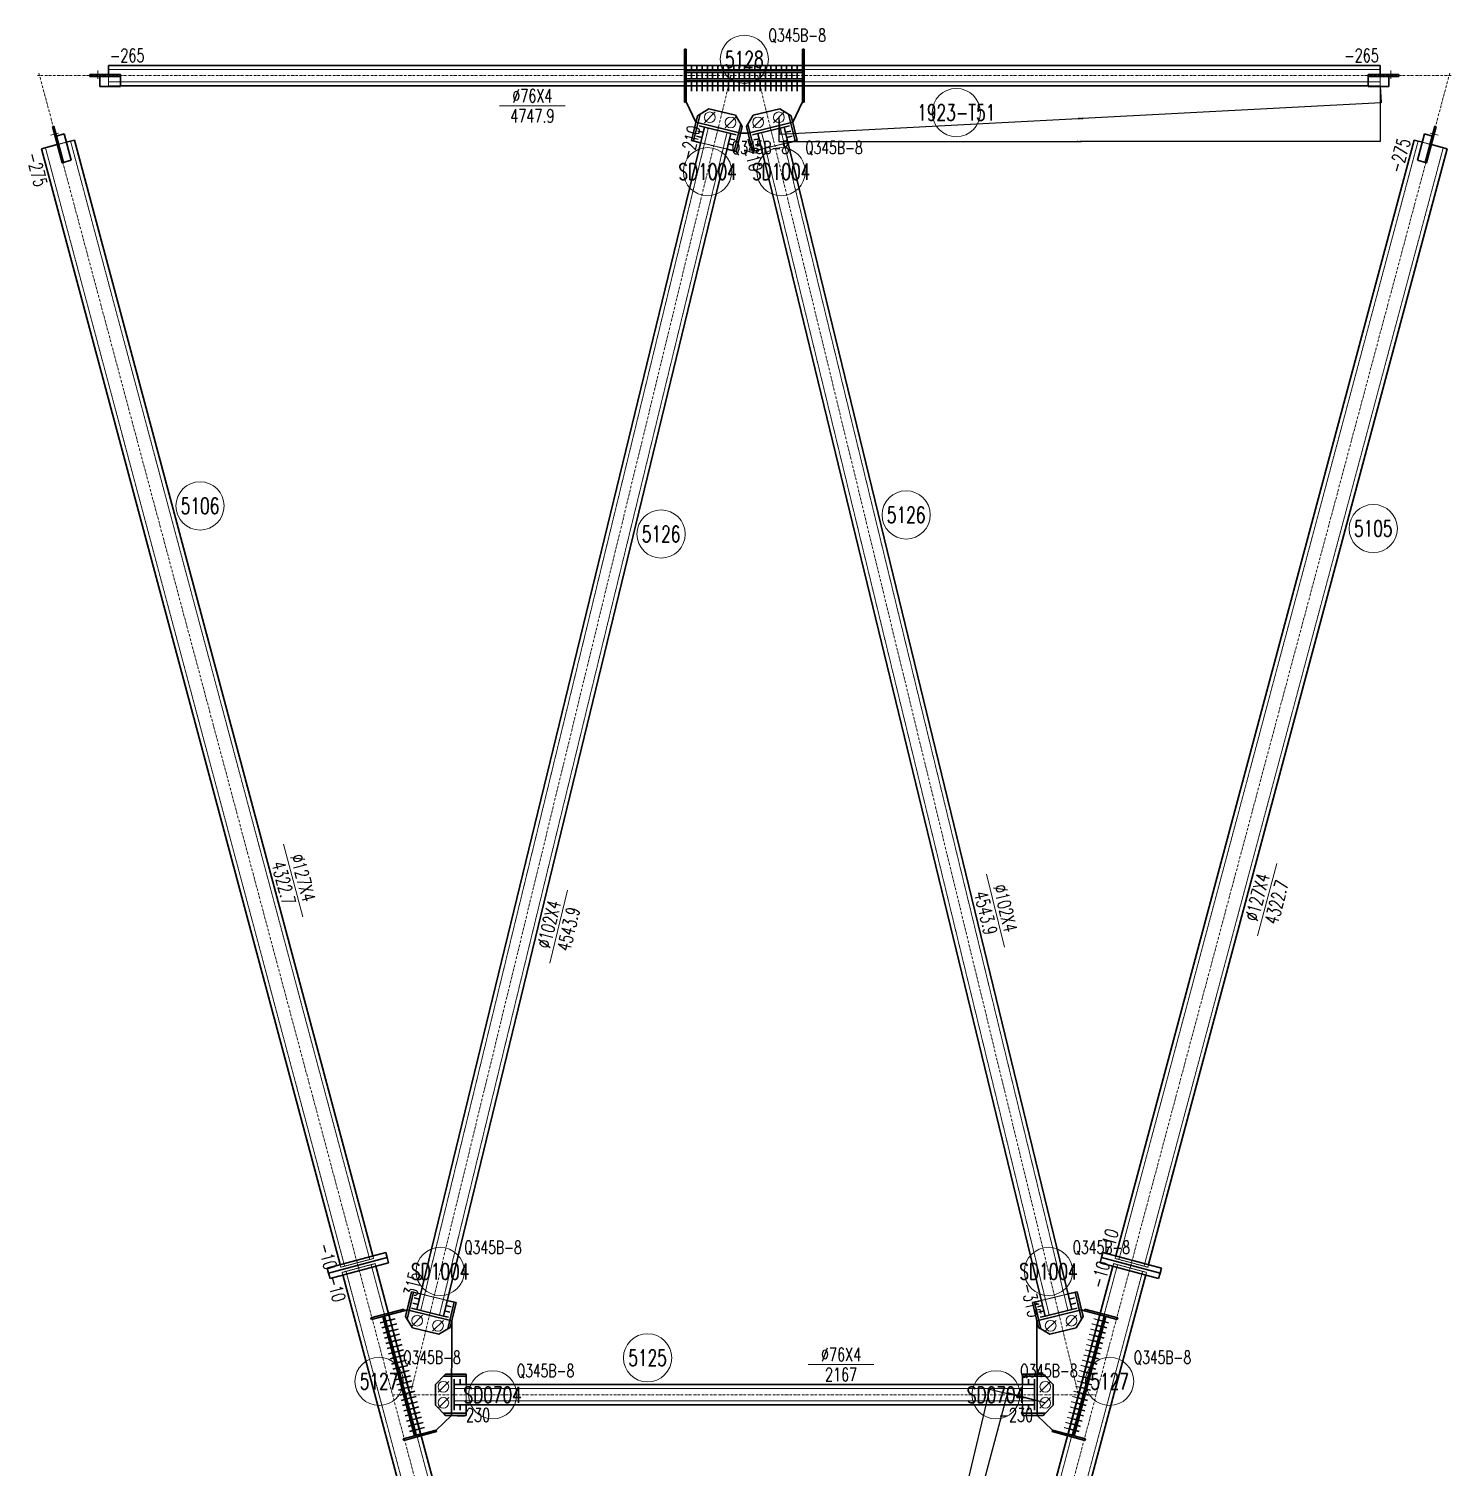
# Model space of a CAD drawing. Extents: x 200306 to 244369, y -126880 to -87343.
# Drawn here: x 237100 to 242410, y -122216 to -116846 of the extents above; entities that cross this region are included whole.
import ezdxf
from ezdxf.enums import TextEntityAlignment as Align

# ---------------------------------------------------------------- set-up
doc = ezdxf.new("R2010")
doc.units = 0
doc.header["$MEASUREMENT"] = 0
doc.linetypes.add('Dash', pattern=[2.75, 2, -0.75])
doc.linetypes.add('DashDot', pattern=[15.6, 9, -3, 0.6, -3])
doc.layers.get('0').update_dxf_attribs({"linetype": 'CONTINUOUS', "lineweight": 25})
doc.layers.get('Defpoints').update_dxf_attribs({"linetype": 'CONTINUOUS'})
doc.styles.get("Standard").update_dxf_attribs({"font": 'simplex.shx', "width": 0.7, "height": 3, "bigfont": 'gbhzfs.shx'})
doc.dimstyles.new('ISO-25$0', dxfattribs={"dimtxt": 2, "dimasz": 1.5, "dimexe": 1.25, "dimexo": 0.625, "dimtad": 1, "dimdsep": 46, "dimtxsty": 'Standard', "dimcen": 2.5, "dimclrd": 150, "dimclre": 2, "dimclrt": 6, "dimadec": 0, "dimazin": 0, "dimtfac": 1, "dimtmove": 0, "dimatfit": 0, "dimfxl": 0, "dimarcsym": 0})

# ---------------------------------------------------------------- blocks, each defined once
blk = doc.blocks.new('M20X55S')
at = {"color": 3, "linetype": 'Continuous', "lineweight": 13}
blk.add_line((-1, -1), (1, 1), dxfattribs=at)
blk.add_circle((0, 0), 1, dxfattribs=at)
blk = doc.blocks.new('*D250')
at = {"color": 2, "linetype": 'Continuous', "lineweight": -2}
for p, q in [((242145.4, -117058.6), (242148.8, -117122)), ((239900.5, -117176.3), (239903.8, -117239.7))]:
    blk.add_line(p, q, dxfattribs=at)
at = {"color": 150, "linetype": 'Continuous', "lineweight": -2}
for p, q in [((242148.6, -117121.8), (241034.4, -117180.3)), ((239904, -117239.5), (241018.1, -117181.1))]:
    blk.add_line(p, q, dxfattribs=at)
at = {"color": 150, "linetype": 'Continuous'}
for points in [[(242148.6, -117121.8), (242148.6, -117121.8), (242148.7, -117121.8)], [(239904, -117239.5), (239904, -117239.6), (239903.8, -117239.5)]]:
    blk.add_solid(points, dxfattribs=at)
at = {"layer": 'Defpoints', "color": 0, "linetype": 'Continuous'}
for p in [(242145.4, -117058.5), (242148.7, -117121.8), (239900.5, -117176.2)]:
    blk.add_point(p, dxfattribs=at)
at = {"color": 6, "linetype": 'Continuous', "insert": (241026.3, -117180.7), "char_height": 3, "attachment_point": 5}
blk.add_mtext('\\A1;2248.0124', dxfattribs=at)
blk = doc.blocks.new('*D251')
at = {"color": 2, "linetype": 'Continuous', "lineweight": -2}
for p, q in [((242145.4, -117058.6), (242145.4, -117266.8)), ((239900.5, -117176.3), (239900.5, -117266.8))]:
    blk.add_line(p, q, dxfattribs=at)
at = {"color": 150, "linetype": 'Continuous', "lineweight": -2}
for p, q in [((239900.7, -117266.6), (241014.7, -117266.6)), ((242145.2, -117266.6), (241031.3, -117266.6))]:
    blk.add_line(p, q, dxfattribs=at)
at = {"color": 150, "linetype": 'Continuous'}
for points in [[(239900.7, -117266.6), (239900.7, -117266.7), (239900.5, -117266.6)], [(242145.2, -117266.6), (242145.2, -117266.7), (242145.4, -117266.6)]]:
    blk.add_solid(points, dxfattribs=at)
at = {"layer": 'Defpoints', "color": 0, "linetype": 'Continuous'}
for p in [(242145.4, -117058.5), (239900.5, -117176.2), (239900.5, -117266.6)]:
    blk.add_point(p, dxfattribs=at)
at = {"color": 6, "linetype": 'Continuous', "insert": (241023, -117266.6), "char_height": 3, "attachment_point": 5}
blk.add_mtext('\\A1;2244.9270', dxfattribs=at)
blk = doc.blocks.new('*D255')
at = {"color": 150, "linetype": 'Continuous', "lineweight": -2}
for p, q in [((240753.7, -121938.3), (240217, -123944.5)), ((239676.3, -125965.9), (240213, -123959.7))]:
    blk.add_line(p, q, dxfattribs=at)
at = {"color": 2, "linetype": 'Continuous', "lineweight": -2}
for p, q in [((240894.9, -121975.9), (240753.5, -121938.1)), ((239926, -126032.9), (239676.1, -125966.1))]:
    blk.add_line(p, q, dxfattribs=at)
at = {"color": 150, "linetype": 'Continuous'}
for points in [[(240753.6, -121938.3), (240753.7, -121938.3), (240753.7, -121938.1)], [(239676.3, -125965.9), (239676.4, -125965.9), (239676.3, -125966.1)]]:
    blk.add_solid(points, dxfattribs=at)
at = {"layer": 'Defpoints', "color": 0, "linetype": 'Continuous'}
for p in [(240753.7, -121938.1), (240895, -121975.9), (239926, -126032.9)]:
    blk.add_point(p, dxfattribs=at)
at = {"color": 6, "linetype": 'Continuous', "insert": (240215, -123952.1), "char_height": 3, "attachment_point": 5, "rotation": 75.0247}
blk.add_mtext('\\A1;4169.5916', dxfattribs=at)
blk = doc.blocks.new('*D256')
at = {"color": 150, "linetype": 'Continuous', "lineweight": -2}
for p, q in [((240686.9, -121926.4), (240204.2, -123947.2)), ((239718, -125983), (240200.6, -123962.2))]:
    blk.add_line(p, q, dxfattribs=at)
at = {"color": 2, "linetype": 'Continuous', "lineweight": -2}
for p, q in [((240894.9, -121975.9), (240686.7, -121926.2)), ((239926, -126032.9), (239717.8, -125983.2))]:
    blk.add_line(p, q, dxfattribs=at)
at = {"color": 150, "linetype": 'Continuous'}
for points in [[(240686.8, -121926.4), (240686.9, -121926.4), (240686.9, -121926.2)], [(239718, -125983), (239718, -125983), (239718, -125983.2)]]:
    blk.add_solid(points, dxfattribs=at)
at = {"layer": 'Defpoints', "color": 0, "linetype": 'Continuous'}
for p in [(240895, -121975.9), (239718, -125983.2), (239926, -126032.9)]:
    blk.add_point(p, dxfattribs=at)
at = {"color": 6, "linetype": 'Continuous', "insert": (240202.4, -123954.7), "char_height": 3, "attachment_point": 5, "rotation": 75.0247}
blk.add_mtext('\\A1;4171.1035', dxfattribs=at)

msp = doc.modelspace()

# ---------------------------------------------------------------- linework, layer by layer
at = {"color": 2, "linetype": 'DashDot', "lineweight": 15}
for p, q in [((242410.42456, -117020.50292), (237132.51171, -117020.50292)), ((237138.1341, -117011.70442), (238328.76938, -121462.88252)), ((239721.46813, -117020.50642), (238523.96403, -121945.92785)), ((239821.46813, -117020.50642), (241018.97224, -121945.92785)), ((242404.80217, -117011.70442), (241214.16689, -121462.88252)), ((238328.76938, -121462.88252), (239777.8077, -126880.09782)), ((241214.16689, -121462.88252), (239765.12857, -126880.09782)), ((238457.9709, -121945.90112), (241084.96537, -121945.90112))]:
    msp.add_line(p, q, dxfattribs=at)
at = {"color": 1, "linetype": 'Dash', "lineweight": 20}
for p, q in [((242145.42456, -116997.50292), (237397.51171, -116997.50292)), ((237397.51171, -117058.50292), (237397.51171, -117016.85523)), ((242145.42456, -117016.85523), (242145.42456, -117058.50292)), ((242145.42456, -117043.50292), (237397.51171, -117043.50292)), ((237442.51171, -117058.50292), (237397.51171, -117058.50292)), ((239554.46813, -117118.50117), (239554.46813, -117058.50117)), ((239988.46813, -117058.50117), (239988.46813, -117118.50117)), ((242145.42456, -117058.50292), (242100.42456, -117058.50292)), ((239636.87569, -117216.0572), (238563.40028, -121631.33961)), ((239706.83762, -117233.06686), (238633.36221, -121648.34926)), ((239836.09865, -117233.06686), (240909.57406, -121648.34926)), ((239906.06058, -117216.0572), (240979.53599, -121631.33961)), ((237162.34213, -117289.8972), (238279.33254, -121465.7547)), ((237206.38276, -117278.11687), (237240.12889, -117269.0902)), ((237256.04774, -117264.8321), (238373.03815, -121440.6896)), ((239707.23872, -117294.91049), (239608.12598, -117270.81348)), ((239934.81029, -117270.81348), (239835.69755, -117294.91049)), ((242286.88853, -117264.8321), (241169.89812, -121440.6896)), ((242380.59414, -117289.8972), (241263.60372, -121465.7547)), ((242302.80738, -117269.0902), (242336.55351, -117278.11687)), ((238384.94468, -121427.15319), (238387.52871, -121436.81356)), ((241155.40756, -121436.81356), (241157.99159, -121427.15319)), ((238264.84198, -121469.63074), (238262.25795, -121459.97037)), ((238387.52871, -121436.81356), (238264.84198, -121469.63074)), ((238270.01005, -121488.95149), (238392.69677, -121456.1343)), ((238272.59408, -121498.61186), (238270.01005, -121488.95149)), ((238284.5006, -121485.07544), (239508.72828, -126061.83838)), ((238378.20621, -121460.01035), (239602.43389, -126036.77328)), ((238392.69677, -121456.1343), (238395.2808, -121465.79467)), ((241164.73005, -121460.01035), (239940.50238, -126036.77328)), ((241258.43566, -121485.07544), (240034.20799, -126061.83838)), ((241147.65547, -121465.79467), (241150.2395, -121456.1343)), ((241150.2395, -121456.1343), (241272.92622, -121488.95149)), ((241278.09428, -121469.63074), (241155.40756, -121436.81356)), ((241272.92622, -121488.95149), (241270.34219, -121498.61186)), ((241280.67831, -121459.97037), (241278.09428, -121469.63074)), ((238562.99999, -121569.49268), (238662.11272, -121593.58968)), ((240880.82354, -121593.58968), (240979.93628, -121569.49268)), ((238443.90563, -121647.57813), (238501.79175, -121632.09431)), ((241041.14451, -121632.09431), (241099.03063, -121647.57813)), ((241099.03063, -121647.57813), (241079.70989, -121642.41007)), ((241083.49082, -121705.67358), (241064.17007, -121700.50552)), ((241088.67075, -121686.30843), (241069.35001, -121681.14037)), ((241093.85069, -121666.94328), (241074.52995, -121661.77522)), ((241067.951, -121763.76903), (241048.63025, -121758.60097)), ((241073.13094, -121744.40388), (241053.81019, -121739.23582)), ((241078.31088, -121725.03873), (241058.99013, -121719.87067)), ((241057.59112, -121802.49933), (241038.27038, -121797.33127)), ((241062.77106, -121783.13418), (241043.45032, -121777.96612)), ((241042.0513, -121860.59478), (241022.73056, -121855.42672)), ((241047.23124, -121841.22963), (241027.9105, -121836.06157)), ((241052.41118, -121821.86448), (241033.09044, -121816.69642)), ((238732.9709, -121907.90112), (238732.9709, -121983.90112)), ((240809.96537, -121983.90112), (240809.96537, -121907.90112)), ((241026.51149, -121918.69023), (241007.19074, -121913.52217)), ((241031.69143, -121899.32508), (241012.37068, -121894.15702)), ((241036.87136, -121879.95993), (241017.55062, -121874.79187)), ((238687.9709, -121922.90112), (240854.96537, -121922.90112)), ((238687.9709, -121968.90112), (240854.96537, -121968.90112)), ((241010.97167, -121976.78568), (240991.65093, -121971.61762)), ((241016.15161, -121957.42053), (240996.83086, -121952.25247)), ((241021.33155, -121938.05538), (241002.0108, -121932.88732)), ((241000.61179, -122015.51599), (240981.29105, -122010.34792)), ((241005.79173, -121996.15084), (240986.47099, -121990.98277)), ((238620.93035, -122077.49276), (238563.04423, -122092.97659)), ((240979.89204, -122092.97659), (240922.00592, -122077.49276)), ((240985.07197, -122073.61144), (240965.75123, -122068.44338)), ((240990.25191, -122054.24629), (240970.93117, -122049.07822)), ((240995.43185, -122034.88114), (240976.11111, -122029.71307)), ((240979.89204, -122092.97659), (240960.57129, -122087.80853))]:
    msp.add_line(p, q, dxfattribs=at)
at = {"color": 7, "linetype": 'Continuous', "lineweight": 30}
for p, q in [((239554.46813, -117001.26159), (239554.46813, -116983.0231)), ((239554.46813, -117008.55698), (239554.46813, -117026.79546)), ((239554.46813, -117032.21753), (239554.46813, -117013.92716)), ((239574.19541, -117032.21753), (239574.19541, -117013.92716)), ((239574.19912, -117001.26159), (239574.19912, -116983.0231)), ((239574.19912, -117008.55698), (239574.19912, -117026.79546)), ((239593.92268, -117032.21753), (239593.92268, -117013.92716)), ((239593.93011, -117001.26159), (239593.93011, -116983.0231)), ((239593.93011, -117008.55698), (239593.93011, -117026.79546)), ((239613.64995, -117032.21753), (239613.64995, -117013.92716)), ((239613.6611, -117001.26159), (239613.6611, -116983.0231)), ((239613.6611, -117008.55698), (239613.6611, -117026.79546)), ((239633.37722, -117032.21753), (239633.37722, -117013.92716)), ((239633.39209, -117001.26159), (239633.39209, -116983.0231)), ((239633.39209, -117008.55698), (239633.39209, -117026.79546)), ((239653.1045, -117032.21753), (239653.1045, -117013.92716)), ((239653.12308, -117001.26159), (239653.12308, -116983.0231)), ((239653.12308, -117008.55698), (239653.12308, -117026.79546)), ((239672.83177, -117032.21753), (239672.83177, -117013.92716)), ((239672.85407, -117001.26159), (239672.85407, -116983.0231)), ((239672.85407, -117008.55698), (239672.85407, -117026.79546)), ((239692.55904, -117032.21753), (239692.55904, -117013.92716)), ((239692.58506, -117001.26159), (239692.58506, -116983.0231)), ((239692.58506, -117008.55698), (239692.58506, -117026.79546)), ((239712.28631, -117032.21753), (239712.28631, -117013.92716)), ((239712.31605, -117001.26159), (239712.31605, -116983.0231)), ((239712.31605, -117008.55698), (239712.31605, -117026.79546)), ((239732.01359, -117032.21753), (239732.01359, -117013.92716)), ((239732.04704, -117001.26159), (239732.04704, -116983.0231)), ((239732.04704, -117008.55698), (239732.04704, -117026.79546)), ((239751.74086, -117032.21753), (239751.74086, -117013.92716)), ((239751.77803, -117001.26159), (239751.77803, -116983.0231)), ((239751.77803, -117008.55698), (239751.77803, -117026.79546)), ((239771.46813, -117032.21753), (239771.46813, -117013.92716)), ((239771.50902, -117001.26159), (239771.50902, -116983.0231)), ((239771.50902, -117008.55698), (239771.50902, -117026.79546)), ((239791.19541, -117032.21753), (239791.19541, -117013.92716)), ((239791.24001, -117001.26159), (239791.24001, -116983.0231)), ((239791.24001, -117008.55698), (239791.24001, -117026.79546)), ((239810.92268, -117032.21753), (239810.92268, -117013.92716)), ((239810.971, -117001.26159), (239810.971, -116983.0231)), ((239810.971, -117008.55698), (239810.971, -117026.79546)), ((239830.64995, -117032.21753), (239830.64995, -117013.92716)), ((239830.70199, -117001.26159), (239830.70199, -116983.0231)), ((239830.70199, -117008.55698), (239830.70199, -117026.79546)), ((239850.37722, -117032.21753), (239850.37722, -117013.92716)), ((239850.43298, -117001.26159), (239850.43298, -116983.0231)), ((239850.43298, -117008.55698), (239850.43298, -117026.79546)), ((239870.1045, -117032.21753), (239870.1045, -117013.92716)), ((239870.16397, -117001.26159), (239870.16397, -116983.0231)), ((239870.16397, -117008.55698), (239870.16397, -117026.79546)), ((239889.83177, -117032.21753), (239889.83177, -117013.92716)), ((239889.89496, -117001.26159), (239889.89496, -116983.0231)), ((239889.89496, -117008.55698), (239889.89496, -117026.79546)), ((239909.55904, -117032.21753), (239909.55904, -117013.92716)), ((239909.62595, -117001.26159), (239909.62595, -116983.0231)), ((239909.62595, -117008.55698), (239909.62595, -117026.79546)), ((239929.28631, -117032.21753), (239929.28631, -117013.92716)), ((239929.35694, -117001.26159), (239929.35694, -116983.0231)), ((239929.35694, -117008.55698), (239929.35694, -117026.79546)), ((239949.01359, -117032.21753), (239949.01359, -117013.92716)), ((239949.08793, -117001.26159), (239949.08793, -116983.0231)), ((239949.08793, -117008.55698), (239949.08793, -117026.79546)), ((239968.74086, -117032.21753), (239968.74086, -117013.92716)), ((239968.81892, -117001.26159), (239968.81892, -116983.0231)), ((239968.81892, -117008.55698), (239968.81892, -117026.79546)), ((239988.46813, -117032.21753), (239988.46813, -117013.92716)), ((239988.54991, -117001.26159), (239988.54991, -116983.0231)), ((239988.54991, -117008.55698), (239988.54991, -117026.79546)), ((239554.46813, -117039.53368), (239554.46813, -117057.82405)), ((239554.46813, -117058.50117), (239554.46813, -117078.50117)), ((239574.19541, -117039.53368), (239574.19541, -117057.82405)), ((239574.19541, -117058.50117), (239574.19541, -117078.50117)), ((239593.92268, -117039.53368), (239593.92268, -117057.82405)), ((239593.92268, -117058.50117), (239593.92268, -117078.50117)), ((239613.64995, -117039.53368), (239613.64995, -117057.82405)), ((239613.64995, -117058.50117), (239613.64995, -117078.50117)), ((239633.37722, -117039.53368), (239633.37722, -117057.82405)), ((239633.37722, -117058.50117), (239633.37722, -117078.50117)), ((239653.1045, -117039.53368), (239653.1045, -117057.82405)), ((239653.1045, -117058.50117), (239653.1045, -117078.50117)), ((239672.83177, -117039.53368), (239672.83177, -117057.82405)), ((239672.83177, -117058.50117), (239672.83177, -117078.50117)), ((239692.55904, -117039.53368), (239692.55904, -117057.82405)), ((239692.55904, -117058.50117), (239692.55904, -117078.50117)), ((239712.28631, -117039.53368), (239712.28631, -117057.82405)), ((239712.28631, -117058.50117), (239712.28631, -117078.50117)), ((239732.01359, -117039.53368), (239732.01359, -117057.82405)), ((239732.01359, -117058.50117), (239732.01359, -117078.50117)), ((239751.74086, -117039.53368), (239751.74086, -117057.82405)), ((239751.74086, -117058.50117), (239751.74086, -117078.50117)), ((239771.46813, -117039.53368), (239771.46813, -117057.82405)), ((239771.46813, -117058.50117), (239771.46813, -117078.50117)), ((239791.19541, -117039.53368), (239791.19541, -117057.82405)), ((239791.19541, -117058.50117), (239791.19541, -117078.50117)), ((239810.92268, -117039.53368), (239810.92268, -117057.82405)), ((239810.92268, -117058.50117), (239810.92268, -117078.50117)), ((239830.64995, -117039.53368), (239830.64995, -117057.82405)), ((239830.64995, -117058.50117), (239830.64995, -117078.50117)), ((239850.37722, -117039.53368), (239850.37722, -117057.82405)), ((239850.37722, -117058.50117), (239850.37722, -117078.50117)), ((239870.1045, -117039.53368), (239870.1045, -117057.82405)), ((239870.1045, -117058.50117), (239870.1045, -117078.50117)), ((239889.83177, -117039.53368), (239889.83177, -117057.82405)), ((239889.83177, -117058.50117), (239889.83177, -117078.50117)), ((239909.55904, -117039.53368), (239909.55904, -117057.82405)), ((239909.55904, -117058.50117), (239909.55904, -117078.50117)), ((239929.28631, -117039.53368), (239929.28631, -117057.82405)), ((239929.28631, -117058.50117), (239929.28631, -117078.50117)), ((239949.01359, -117039.53368), (239949.01359, -117057.82405)), ((239949.01359, -117058.50117), (239949.01359, -117078.50117)), ((239968.74086, -117039.53368), (239968.74086, -117057.82405)), ((239968.74086, -117058.50117), (239968.74086, -117078.50117)), ((239988.46813, -117039.53368), (239988.46813, -117057.82405)), ((239988.46813, -117058.50117), (239988.46813, -117078.50117)), ((239612.85043, -117251.37951), (239593.41656, -117246.6546)), ((239617.57533, -117231.94564), (239598.14146, -117227.22074)), ((239622.30024, -117212.51177), (239602.86637, -117207.78687)), ((239721.41297, -117236.60877), (239740.84684, -117241.33367)), ((239821.52329, -117236.60877), (239802.08942, -117241.33367)), ((239920.63603, -117212.51177), (239940.0699, -117207.78687)), ((239925.36093, -117231.94564), (239944.7948, -117227.22074)), ((239930.08584, -117251.37951), (239949.51971, -117246.6546)), ((239608.12553, -117270.81337), (239588.69166, -117266.08847)), ((239707.23826, -117294.91038), (239726.67213, -117299.63528)), ((239711.96317, -117275.47651), (239731.39704, -117280.20141)), ((239716.68807, -117256.04264), (239736.12194, -117260.76754)), ((239826.2482, -117256.04264), (239806.81433, -117260.76754)), ((239830.9731, -117275.47651), (239811.53923, -117280.20141)), ((239835.698, -117294.91038), (239816.26413, -117299.63528)), ((239934.81074, -117270.81337), (239954.24461, -117266.08847)), ((238558.27463, -121588.92644), (238538.84076, -121584.20154)), ((238562.99953, -121569.49257), (238543.56566, -121564.76767)), ((238662.11227, -121593.58957), (238681.54614, -121598.31447)), ((240880.824, -121593.58957), (240861.39013, -121598.31447)), ((240979.93673, -121569.49257), (240999.3706, -121564.76767)), ((240984.66164, -121588.92644), (241004.09551, -121584.20154)), ((238427.14278, -121652.06199), (238441.2985, -121648.27551)), ((238443.90563, -121647.57813), (238463.22638, -121642.41007)), ((238548.82483, -121627.79417), (238529.39096, -121623.06927)), ((238553.54973, -121608.36031), (238534.11586, -121603.6354)), ((238652.66246, -121632.45731), (238672.09633, -121637.18221)), ((238657.38737, -121613.02344), (238676.82124, -121617.74834)), ((240885.5489, -121613.02344), (240866.11503, -121617.74834)), ((240890.2738, -121632.45731), (240870.83993, -121637.18221)), ((240989.38654, -121608.36031), (241008.82041, -121603.6354)), ((240994.11144, -121627.79417), (241013.54531, -121623.06927)), ((241115.79348, -121652.06199), (241101.63777, -121648.27551)), ((238421.4805, -121653.57658), (238407.32479, -121657.36306)), ((238426.6567, -121672.92777), (238412.50099, -121676.71425)), ((238431.83291, -121692.27896), (238417.6772, -121696.06544)), ((238432.31899, -121671.41318), (238446.4747, -121667.6267)), ((238437.49519, -121690.76437), (238451.65091, -121686.97789)), ((238449.08557, -121666.94328), (238468.40632, -121661.77522)), ((238454.26551, -121686.30843), (238473.58626, -121681.14037)), ((238459.44545, -121705.67358), (238478.7662, -121700.50552)), ((238647.93756, -121651.89117), (238667.37143, -121656.61608)), ((240894.9987, -121651.89117), (240875.56483, -121656.61608)), ((241105.44107, -121690.76437), (241091.28536, -121686.97789)), ((241110.61728, -121671.41318), (241096.46156, -121667.6267)), ((241111.10336, -121692.27896), (241125.25907, -121696.06544)), ((241116.27956, -121672.92777), (241130.43528, -121676.71425)), ((241121.45577, -121653.57658), (241135.61148, -121657.36306)), ((238437.00911, -121711.63015), (238422.8534, -121715.41663)), ((238442.18532, -121730.98135), (238428.02961, -121734.76782)), ((238447.36153, -121750.33254), (238433.20581, -121754.11902)), ((238442.6714, -121710.11556), (238456.82711, -121706.32908)), ((238447.84761, -121729.46675), (238462.00332, -121725.68028)), ((238453.02381, -121748.81795), (238467.17952, -121745.03147)), ((238464.62539, -121725.03873), (238483.94613, -121719.87067)), ((238469.80533, -121744.40388), (238489.12607, -121739.23582)), ((238474.98527, -121763.76903), (238494.30601, -121758.60097)), ((241089.91246, -121748.81795), (241075.75674, -121745.03147)), ((241095.08866, -121729.46675), (241080.93295, -121725.68028)), ((241100.26487, -121710.11556), (241086.10915, -121706.32908)), ((241095.57474, -121750.33254), (241109.73045, -121754.11902)), ((241100.75095, -121730.98135), (241114.90666, -121734.76782)), ((241105.92715, -121711.63015), (241120.08287, -121715.41663)), ((238452.53773, -121769.68373), (238438.38202, -121773.47021)), ((238457.71394, -121789.03492), (238443.55822, -121792.8214)), ((238462.89014, -121808.38611), (238448.73443, -121812.17259)), ((238458.20002, -121768.16914), (238472.35573, -121764.38266)), ((238463.37622, -121787.52033), (238477.53193, -121783.73385)), ((238468.55243, -121806.87152), (238482.70814, -121803.08504)), ((238480.16521, -121783.13418), (238499.48595, -121777.96612)), ((238485.34515, -121802.49933), (238504.66589, -121797.33127)), ((241074.38384, -121806.87152), (241060.22813, -121803.08504)), ((241079.56005, -121787.52033), (241065.40433, -121783.73385)), ((241084.73625, -121768.16914), (241070.58054, -121764.38266)), ((241080.04613, -121808.38611), (241094.20184, -121812.17259)), ((241085.22233, -121789.03492), (241099.37804, -121792.8214)), ((241090.39854, -121769.68373), (241104.55425, -121773.47021)), ((238468.06635, -121827.7373), (238453.91063, -121831.52378)), ((238473.24255, -121847.0885), (238459.08684, -121850.87498)), ((238473.72863, -121826.22271), (238487.88435, -121822.43623)), ((238478.90484, -121845.5739), (238493.06055, -121841.78743)), ((238484.08104, -121864.9251), (238498.23676, -121861.13862)), ((238490.52509, -121821.86448), (238509.84583, -121816.69642)), ((238495.70502, -121841.22963), (238515.02577, -121836.06157)), ((238500.88496, -121860.59478), (238520.20571, -121855.42672)), ((241058.85522, -121864.9251), (241044.69951, -121861.13862)), ((241064.03143, -121845.5739), (241049.87572, -121841.78743)), ((241069.20763, -121826.22271), (241055.05192, -121822.43623)), ((241069.69371, -121847.0885), (241083.84943, -121850.87498)), ((241074.86992, -121827.7373), (241089.02563, -121831.52378)), ((238478.41876, -121866.43969), (238464.26304, -121870.22617)), ((238483.59496, -121885.79088), (238469.43925, -121889.57736)), ((238488.77117, -121905.14207), (238474.61545, -121908.92855)), ((238489.25725, -121884.27629), (238503.41296, -121880.48981)), ((238494.43345, -121903.62748), (238508.58917, -121899.841)), ((238499.60966, -121922.97867), (238513.76537, -121919.19219)), ((238506.0649, -121879.95993), (238525.38565, -121874.79187)), ((238511.24484, -121899.32508), (238530.56559, -121894.15702)), ((238516.42478, -121918.69023), (238535.74552, -121913.52217)), ((238687.9709, -121907.89917), (238687.9709, -121887.89918)), ((238710.4709, -121907.89917), (238710.4709, -121887.89918)), ((238732.9709, -121907.89917), (238732.9709, -121887.89918)), ((240809.96537, -121907.89917), (240809.96537, -121887.89918)), ((240832.46537, -121907.89917), (240832.46537, -121887.89918)), ((240854.96537, -121907.89917), (240854.96537, -121887.89918)), ((241043.32661, -121922.97867), (241029.17089, -121919.19219)), ((241048.50281, -121903.62748), (241034.3471, -121899.841)), ((241053.67902, -121884.27629), (241039.52331, -121880.48981)), ((241054.1651, -121905.14207), (241068.32081, -121908.92855)), ((241059.3413, -121885.79088), (241073.49702, -121889.57736)), ((241064.51751, -121866.43969), (241078.67322, -121870.22617)), ((238493.94737, -121924.49326), (238479.79166, -121928.27974)), ((238499.12358, -121943.84445), (238484.96786, -121947.63093)), ((238504.29978, -121963.19565), (238490.14407, -121966.98213)), ((238504.78586, -121942.32986), (238518.94158, -121938.54338)), ((238509.96207, -121961.68106), (238524.11778, -121957.89458)), ((238521.60472, -121938.05538), (238540.92546, -121932.88732)), ((238526.78466, -121957.42053), (238546.1054, -121952.25247)), ((238531.9646, -121976.78568), (238551.28534, -121971.61762)), ((241032.9742, -121961.68106), (241018.81848, -121957.89458)), ((241038.1504, -121942.32986), (241023.99469, -121938.54338)), ((241038.63648, -121963.19565), (241052.7922, -121966.98213)), ((241043.81269, -121943.84445), (241057.9684, -121947.63093)), ((241048.98889, -121924.49326), (241063.14461, -121928.27974)), ((238509.47599, -121982.54684), (238495.32027, -121986.33332)), ((238514.65219, -122001.89803), (238500.49648, -122005.68451)), ((238519.8284, -122021.24922), (238505.67269, -122025.0357)), ((238515.13827, -121981.03225), (238529.29399, -121977.24577)), ((238520.31448, -122000.38344), (238534.47019, -121996.59696)), ((238525.49068, -122019.73463), (238539.6464, -122015.94815)), ((238537.14454, -121996.15084), (238556.46528, -121990.98277)), ((238542.32448, -122015.51599), (238561.64522, -122010.34792)), ((238687.9709, -121983.89916), (238687.9709, -122003.89916)), ((238710.4709, -121983.89916), (238710.4709, -122003.89916)), ((238732.9709, -121983.89916), (238732.9709, -122003.89916)), ((240809.96537, -121983.89916), (240809.96537, -122003.89916)), ((240832.46537, -121983.89916), (240832.46537, -122003.89916)), ((240854.96537, -121983.89916), (240854.96537, -122003.89916)), ((241017.44558, -122019.73463), (241003.28987, -122015.94815)), ((241022.62179, -122000.38344), (241008.46607, -121996.59696)), ((241027.79799, -121981.03225), (241013.64228, -121977.24577)), ((241023.10787, -122021.24922), (241037.26358, -122025.0357)), ((241028.28407, -122001.89803), (241042.43979, -122005.68451)), ((241033.46028, -121982.54684), (241047.61599, -121986.33332)), ((238525.0046, -122040.60041), (238510.84889, -122044.38689)), ((238530.18081, -122059.95161), (238516.0251, -122063.73808)), ((238535.35701, -122079.3028), (238521.2013, -122083.08928)), ((238530.66689, -122039.08582), (238544.8226, -122035.29934)), ((238535.84309, -122058.43701), (238549.99881, -122054.65053)), ((238541.0193, -122077.78821), (238555.17501, -122074.00173)), ((238547.50441, -122034.88114), (238566.82516, -122029.71307)), ((238552.68435, -122054.24629), (238572.0051, -122049.07822)), ((238557.86429, -122073.61144), (238577.18504, -122068.44338)), ((241001.91697, -122077.78821), (240987.76125, -122074.00173)), ((241007.09317, -122058.43701), (240992.93746, -122054.65053)), ((241012.26938, -122039.08582), (240998.11366, -122035.29934)), ((241007.57925, -122079.3028), (241021.73497, -122083.08928)), ((241012.75546, -122059.95161), (241026.91117, -122063.73808)), ((241017.93166, -122040.60041), (241032.08738, -122044.38689)), ((238540.53322, -122098.65399), (238526.37751, -122102.44047)), ((238546.19551, -122097.1394), (238560.35122, -122093.35292)), ((238563.04423, -122092.97659), (238582.36498, -122087.80853)), ((240996.74076, -122097.1394), (240982.58505, -122093.35292)), ((241002.40305, -122098.65399), (241016.55876, -122102.44047))]:
    msp.add_line(p, q, dxfattribs=at)
at = {"color": 7, "linetype": 'Continuous', "lineweight": 13}
for p, q in [((239102.64933, -117133.50292), (238857.64933, -117133.50292)), ((238051.47494, -119890.23562), (238123.82779, -120160.72604)), ((241759.05363, -119961.81326), (241686.70078, -120232.30368)), ((240676.08894, -120002.27965), (240742.23758, -120274.35383)), ((239111.71408, -120061.81343), (239045.56544, -120333.88761)), ((240010.13388, -121832.90112), (240255.13388, -121832.90112))]:
    msp.add_line(p, q, dxfattribs=at)
at = {"color": 7, "linetype": 'Continuous', "lineweight": 30}
for points in [[(239554.46813, -116921.50941), (239548.46813, -116921.50941)], [(239548.46813, -116921.50941), (239548.46813, -117055.61427)], [(239554.46813, -117055.61427), (239554.46813, -116921.50941)], [(239988.54991, -116921.50941), (239988.54991, -117055.61427)], [(239994.54991, -116921.50941), (239988.54991, -116921.50941)], [(239994.54991, -117055.61427), (239994.54991, -116921.50941)], [(237327.51171, -117016.85523), (237442.51171, -117016.85523)], [(237327.51171, -117024.15062), (237327.51171, -117016.85523)], [(237442.51171, -117024.15062), (237327.51171, -117024.15062)], [(237365.51171, -117016.85523), (237442.51171, -117016.85523)], [(237365.51171, -117060.62758), (237365.51171, -117016.85523)], [(237397.51171, -117016.85523), (237397.51171, -116982.50292)], [(237397.51171, -116982.50292), (242145.42456, -116982.50292)], [(237442.51171, -117016.85523), (237442.51171, -117024.15062)], [(237442.51171, -117016.85523), (237442.51171, -117060.62758)], [(239548.46813, -117119.50165), (239548.46813, -116984.80291)], [(239548.46813, -116984.80291), (239554.46813, -116984.80291)], [(239554.46813, -116984.80291), (239554.46813, -117119.50165)], [(239554.46813, -117001.26159), (239988.54991, -117001.26159)], [(239554.46813, -117008.55698), (239554.46813, -117001.26159)], [(239988.54991, -117008.55698), (239554.46813, -117008.55698)], [(239988.46813, -117032.21753), (239554.46813, -117032.21753)], [(239554.46813, -117032.21753), (239554.46813, -117039.53368)], [(239988.46813, -117119.50165), (239988.46813, -116984.80291)], [(239988.46813, -116984.80291), (239994.46813, -116984.80291)], [(239988.46813, -117039.53368), (239988.46813, -117032.21753)], [(239988.54991, -117001.26159), (239988.54991, -117008.55698)], [(239994.46813, -116984.80291), (239994.46813, -117119.50165)], [(242215.42456, -117016.85523), (242100.42456, -117016.85523)], [(242100.42456, -117016.85523), (242100.42456, -117024.15062)], [(242177.42456, -117016.85523), (242100.42456, -117016.85523)], [(242100.42456, -117016.85523), (242100.42456, -117060.62758)], [(242100.42456, -117024.15062), (242215.42456, -117024.15062)], [(242145.42456, -116982.50292), (242145.42456, -117016.85523)], [(242177.42456, -117060.62758), (242177.42456, -117016.85523)], [(242215.42456, -117024.15062), (242215.42456, -117016.85523)], [(237442.51171, -117060.62758), (237365.51171, -117060.62758)], [(242100.42456, -117058.50292), (237442.51171, -117058.50292)], [(239548.46813, -117055.61427), (239554.46813, -117055.61427)], [(239554.46813, -117039.53368), (239988.46813, -117039.53368)], [(239554.46813, -117058.50117), (239988.46813, -117058.50117)], [(239988.54991, -117055.61427), (239994.54991, -117055.61427)], [(242100.42456, -117060.62758), (242177.42456, -117060.62758)], [(239554.46813, -117119.50165), (239548.46813, -117119.50165)], [(239590.65342, -117194.52276), (239554.46813, -117118.50117)], [(239988.46813, -117118.50117), (239952.28285, -117194.52276)], [(239994.46813, -117119.50165), (239988.46813, -117119.50165)], [(239574.11626, -117262.5448), (239596.55954, -117170.23392)], [(239574.11636, -117262.54831), (239596.55965, -117170.23744)], [(239606.22316, -117164.35386), (239581.88991, -117264.43828)], [(239596.55954, -117170.23392), (239638.8374, -117144.49323)], [(239596.55965, -117170.23744), (239606.22316, -117164.35386)], [(239638.8374, -117144.49323), (239737.95013, -117168.59023)], [(239737.95013, -117168.59023), (239763.69082, -117210.86808)], [(239779.24544, -117210.86808), (239804.98614, -117168.59023)], [(239804.98614, -117168.59023), (239904.09887, -117144.49323)], [(239904.09887, -117144.49323), (239946.37672, -117170.23392)], [(239961.04636, -117264.43828), (239936.71311, -117164.35386)], [(239936.71311, -117164.35386), (239946.37662, -117170.23744)], [(239946.37662, -117170.23744), (239968.81991, -117262.54831)], [(239946.37672, -117170.23392), (239968.82001, -117262.5448)], [(237193.9189, -117208.98982), (237188.29454, -117210.49427)], [(237188.29454, -117210.49427), (237224.47097, -117345.73948)], [(237230.09533, -117344.23503), (237193.9189, -117208.98982)], [(237231.85999, -117238.17701), (237198.11386, -117247.20368)], [(237258.2171, -117336.7128), (237231.85999, -117238.17701)], [(238548.82488, -121627.79593), (239622.30029, -117212.51353)], [(239721.41302, -117236.61053), (238647.93761, -121651.89294)], [(239757.7847, -117235.15692), (239590.65342, -117194.52276)], [(239622.30029, -117212.51353), (239721.41302, -117236.61053)], [(239733.47409, -117301.29251), (239757.80734, -117201.20809)], [(239763.69082, -117210.86808), (239741.24754, -117303.17895)], [(239763.69093, -117210.8716), (239741.24764, -117303.18247)], [(239785.15157, -117235.15692), (239757.7847, -117235.15692)], [(239757.80734, -117201.20809), (239763.69093, -117210.8716)], [(239779.24534, -117210.8716), (239785.12893, -117201.20809)], [(239801.68863, -117303.18247), (239779.24534, -117210.8716)], [(239801.68873, -117303.17895), (239779.24544, -117210.86808)], [(239785.12893, -117201.20809), (239809.46217, -117301.29251)], [(239952.28285, -117194.52276), (239785.15157, -117235.15692)], [(239821.52324, -117236.61053), (239920.63598, -117212.51353)], [(240894.99865, -121651.89294), (239821.52324, -117236.61053)], [(239920.63598, -117212.51353), (240994.11139, -121627.79593)], [(242284.71916, -117336.7128), (242311.07627, -117238.17701)], [(242311.07627, -117238.17701), (242344.82241, -117247.20368)], [(242312.84094, -117344.23503), (242349.01737, -117208.98982)], [(242354.64172, -117210.49427), (242318.4653, -117345.73948)], [(242349.01737, -117208.98982), (242354.64172, -117210.49427)], [(237147.85157, -117293.77324), (237206.38276, -117278.11687)], [(238262.25795, -121459.97037), (237147.85157, -117293.77324)], [(237198.11386, -117247.20368), (237224.47097, -117345.73948)], [(237240.12889, -117269.0902), (237270.5383, -117260.95606)], [(237270.5383, -117260.95606), (238384.94468, -121427.15319)], [(239608.12598, -117270.81348), (239574.11626, -117262.5448)], [(239581.88991, -117264.43828), (239574.11636, -117262.54831)], [(239741.24754, -117303.17895), (239707.23872, -117294.91049)], [(239835.69755, -117294.91049), (239801.68873, -117303.17895)], [(239968.82001, -117262.5448), (239934.81029, -117270.81348)], [(239968.81991, -117262.54831), (239961.04636, -117264.43828)], [(241157.99159, -121427.15319), (242272.39797, -117260.95606)], [(242395.08469, -117293.77324), (241280.67831, -121459.97037)], [(242272.39797, -117260.95606), (242302.80738, -117269.0902)], [(242344.82241, -117247.20368), (242318.4653, -117345.73948)], [(242336.55351, -117278.11687), (242395.08469, -117293.77324)], [(237224.47097, -117345.73948), (237258.2171, -117336.7128)], [(237224.47097, -117345.73948), (237230.09533, -117344.23503)], [(239741.24764, -117303.18247), (239733.47409, -117301.29251)], [(239809.46217, -117301.29251), (239801.68863, -117303.18247)], [(242318.4653, -117345.73948), (242284.71916, -117336.7128)], [(242318.4653, -117345.73948), (242312.84094, -117344.23503)], [(238432.76352, -121414.36223), (238214.43911, -121472.76132)], [(238437.93158, -121433.68298), (238219.60717, -121492.08207)], [(238219.60717, -121492.08207), (238437.93158, -121433.68298)], [(238437.93158, -121433.68298), (238432.76352, -121414.36223)], [(238443.09964, -121453.00372), (238437.93158, -121433.68298)], [(241105.00469, -121433.68298), (241099.83663, -121453.00372)], [(241110.17275, -121414.36223), (241105.00469, -121433.68298)], [(241323.32909, -121492.08207), (241105.00469, -121433.68298)], [(241105.00469, -121433.68298), (241323.32909, -121492.08207)], [(241328.49715, -121472.76132), (241110.17275, -121414.36223)], [(238214.43911, -121472.76132), (238219.60717, -121492.08207)], [(238224.77523, -121511.40281), (238443.09964, -121453.00372)], [(238395.2808, -121465.79467), (239616.92444, -126032.89724)], [(239926.01182, -126032.89724), (241147.65547, -121465.79467)], [(241099.83663, -121453.00372), (241318.16103, -121511.40281)], [(241323.32909, -121492.08207), (241328.49715, -121472.76132)], [(238219.60717, -121492.08207), (238224.77523, -121511.40281)], [(239494.23772, -126065.71442), (238272.59408, -121498.61186)], [(241270.34219, -121498.61186), (240048.69855, -126065.71442)], [(241318.16103, -121511.40281), (241323.32909, -121492.08207)], [(238506.54697, -121653.53486), (238528.99026, -121561.22399)], [(238506.54708, -121653.53838), (238528.99036, -121561.22751)], [(238536.76391, -121563.11747), (238512.43066, -121663.20189)], [(238528.99026, -121561.22399), (238562.99999, -121569.49268)], [(238528.99036, -121561.22751), (238536.76391, -121563.11747)], [(238662.11272, -121593.58968), (238696.12154, -121601.85815)], [(240846.81472, -121601.85815), (240880.82354, -121593.58968)], [(240979.93628, -121569.49268), (241013.94601, -121561.22399)], [(241006.17235, -121563.11747), (241013.9459, -121561.22751)], [(241030.5056, -121663.20189), (241006.17235, -121563.11747)], [(241013.9459, -121561.22751), (241036.38919, -121653.53838)], [(241013.94601, -121561.22399), (241036.38929, -121653.53486)], [(238377.68528, -121659.08032), (238500.24133, -121626.29809)], [(238501.79175, -121632.09431), (238379.2357, -121664.87654)], [(238563.04423, -122092.97659), (238443.90563, -121647.57813)], [(238500.24133, -121626.29809), (238501.79175, -121632.09431)], [(238501.79175, -121632.09431), (238512.4531, -121629.24253)], [(238512.4531, -121629.24253), (238679.58438, -121669.87669)], [(238647.93761, -121651.89294), (238548.82488, -121627.79593)], [(238664.01485, -121700.05613), (238688.3481, -121599.97171)], [(238696.12154, -121601.85815), (238673.67825, -121694.16902)], [(238696.12165, -121601.86167), (238673.67836, -121694.17254)], [(238688.3481, -121599.97171), (238696.12165, -121601.86167)], [(240846.81462, -121601.86167), (240854.58817, -121599.97171)], [(240869.25791, -121694.17254), (240846.81462, -121601.86167)], [(240869.25801, -121694.16902), (240846.81472, -121601.85815)], [(240854.58817, -121599.97171), (240878.92142, -121700.05613)], [(240863.35188, -121669.87669), (241030.48316, -121629.24253)], [(240994.11139, -121627.79593), (240894.99865, -121651.89294)], [(241099.03063, -121647.57813), (240979.89204, -122092.97659)], [(241030.48316, -121629.24253), (241041.14451, -121632.09431)], [(241041.14451, -121632.09431), (241042.69493, -121626.29809)], [(241163.70056, -121664.87654), (241041.14451, -121632.09431)], [(241042.69493, -121626.29809), (241165.25098, -121659.08032)], [(238379.2357, -121664.87654), (238377.68528, -121659.08032)], [(238421.4805, -121653.57658), (238427.14278, -121652.06199)], [(238540.53322, -122098.65399), (238421.4805, -121653.57658)], [(238427.14278, -121652.06199), (238546.19551, -122097.1394)], [(238532.28767, -121695.81271), (238506.54697, -121653.53486)], [(238512.43066, -121663.20189), (238506.54708, -121653.53838)], [(238631.4004, -121719.90971), (238532.28767, -121695.81271)], [(238673.67825, -121694.16902), (238631.4004, -121719.90971)], [(238673.67836, -121694.17254), (238664.01485, -121700.05613)], [(238679.58438, -121669.87669), (238677.9709, -122022.89916)], [(240864.96537, -122022.89916), (240863.35188, -121669.87669)], [(240878.92142, -121700.05613), (240869.25791, -121694.17254)], [(240911.53586, -121719.90971), (240869.25801, -121694.16902)], [(241010.6486, -121695.81271), (240911.53586, -121719.90971)], [(241115.79348, -121652.06199), (240996.74076, -122097.1394)], [(241002.40305, -122098.65399), (241121.45577, -121653.57658)], [(241036.38929, -121653.53486), (241010.6486, -121695.81271)], [(241036.38919, -121653.53838), (241030.5056, -121663.20189)], [(241121.45577, -121653.57658), (241115.79348, -121652.06199)], [(241165.25098, -121659.08032), (241163.70056, -121664.87654)], [(238617.9709, -121906.89917), (238655.9709, -121868.89918)], [(238617.9709, -121984.89916), (238617.9709, -121906.89917)], [(238647.9709, -121876.90308), (238655.9709, -121868.90308)], [(238732.9709, -121876.90308), (238647.9709, -121876.90308)], [(238655.9709, -121868.89918), (238732.9709, -121868.89918)], [(238655.9709, -121868.90308), (238732.9709, -121868.90308)], [(238687.9709, -121907.90112), (240854.96537, -121907.90112)], [(238687.9709, -121983.90112), (238687.9709, -121907.90112)], [(238732.9709, -121868.89918), (238732.9709, -121907.90112)], [(238732.9709, -121868.90308), (238732.9709, -121876.90308)], [(240809.96537, -121907.90112), (240809.96537, -121868.89918)], [(240809.96537, -121868.89918), (240886.96537, -121868.89918)], [(240809.96537, -121876.90308), (240809.96537, -121868.90308)], [(240809.96537, -121868.90308), (240886.96537, -121868.90308)], [(240894.96537, -121876.90308), (240809.96537, -121876.90308)], [(240854.96537, -121907.90112), (240854.96537, -121983.90112)], [(240886.96537, -121868.89918), (240924.96537, -121906.89917)], [(240886.96537, -121868.90308), (240894.96537, -121876.90308)], [(240924.96537, -121906.89917), (240924.96537, -121984.89916)], [(238655.9709, -122022.89916), (238617.9709, -121984.89916)], [(238677.9709, -122022.89916), (238621.00646, -122077.4724)], [(238655.9709, -122022.90306), (238647.9709, -122014.90307)], [(238647.9709, -122014.90307), (238732.9709, -122014.90307)], [(238732.9709, -122022.89916), (238655.9709, -122022.89916)], [(238732.9709, -122022.90306), (238655.9709, -122022.90306)], [(240854.96537, -121983.90112), (238687.9709, -121983.90112)], [(238732.9709, -121983.90112), (238732.9709, -122022.89916)], [(238732.9709, -122014.90307), (238732.9709, -122022.90306)], [(240809.96537, -122022.89916), (240809.96537, -121983.90112)], [(240809.96537, -122022.90306), (240809.96537, -122014.90307)], [(240809.96537, -122014.90307), (240894.96537, -122014.90307)], [(240886.96537, -122022.89916), (240809.96537, -122022.89916)], [(240886.96537, -122022.90306), (240809.96537, -122022.90306)], [(240921.9298, -122077.4724), (240864.96537, -122022.89916)], [(240924.96537, -121984.89916), (240886.96537, -122022.89916)], [(240894.96537, -122014.90307), (240886.96537, -122022.90306)], [(238498.3743, -122110.275), (238620.93035, -122077.49276)], [(238621.00646, -122077.4724), (238620.93035, -122077.49276)], [(238620.93035, -122077.49276), (238622.48077, -122083.28899)], [(240920.4555, -122083.28899), (240922.00592, -122077.49276)], [(240922.00592, -122077.49276), (240921.9298, -122077.4724)], [(240922.00592, -122077.49276), (241044.56197, -122110.275)], [(238499.92472, -122116.07122), (238498.3743, -122110.275)], [(238622.48077, -122083.28899), (238499.92472, -122116.07122)], [(238546.19551, -122097.1394), (238540.53322, -122098.65399)], [(241043.01155, -122116.07122), (240920.4555, -122083.28899)], [(240996.74076, -122097.1394), (241002.40305, -122098.65399)], [(241044.56197, -122110.275), (241043.01155, -122116.07122)]]:
    msp.add_lwpolyline(points, dxfattribs=at)
at = {"color": 3, "linetype": 'Continuous', "lineweight": 20}
for points in [[(237357.51171, -117001.85523), (237357.51171, -117031.85523)], [(237357.51171, -117001.85523), (237357.51171, -117031.85523)], [(242185.42456, -117001.85523), (242185.42456, -117031.85523)], [(242185.42456, -117001.85523), (242185.42456, -117031.85523)], [(237181.55608, -117243.35143), (237210.53719, -117235.59934)], [(237181.55608, -117243.35143), (237210.53719, -117235.59934)], [(242361.38019, -117243.35143), (242332.39907, -117235.59934)], [(242361.38019, -117243.35143), (242332.39907, -117235.59934)]]:
    msp.add_lwpolyline(points, dxfattribs=at)
at = {"color": 7, "linetype": 'Continuous', "lineweight": 13}
for centre in [(239771.46813, -116959.50117), (240562.78694, -117158.50292), (239634.29363, -117379.05953), (239908.64264, -117379.05953), (237739.47215, -118627.06825), (240375.63046, -118660.64981), (239460.75724, -118731.99585), (242119.35828, -118711.56605), (238635.94417, -121485.34341), (240906.9921, -121485.34341), (239410.30239, -121807.90112), (238407.83725, -121895.85926), (241135.09902, -121895.85926), (238831.9709, -121945.89917), (240710.96537, -121945.89917)]:
    msp.add_circle(centre, 90, dxfattribs=at)

# ---------------------------------------------------------------- block references
at = {"color": 3, "linetype": 'Continuous', "lineweight": 13, "xscale": 20, "yscale": 20, "zscale": 20}
for p in [(239642.43867, -117176.24273), (239720.17415, -117195.14234), (239822.76212, -117195.14234), (239900.4976, -117176.24273), (238550.06365, -121669.26061), (240992.87262, -121669.26061), (238627.79913, -121688.16021), (240915.13714, -121688.16021), (238647.9709, -121915.89917), (240894.96537, -121915.89917), (238647.9709, -121975.89917), (240894.96537, -121975.89917)]:
    msp.add_blockref('M20X55S', p, dxfattribs=at)

# ---------------------------------------------------------------- texts
at = {"color": 7, "linetype": 'Continuous', "lineweight": 13, "width": 0.7}
for p in [(239861.46813, -116869.50117), (239724.29363, -117289.05953), (239998.64264, -117289.05953), (238725.94417, -121395.34341), (240996.9921, -121395.34341), (238497.83725, -121805.85926), (241225.09902, -121805.85926), (238921.9709, -121855.89917), (240800.96537, -121855.89917)]:
    msp.add_text('Q345B-8', height=48, dxfattribs=at).set_placement(p, align=Align.MIDDLE_LEFT)
for s, height, p in [('-265', 50, (237467.51171, -116945.00292)), ('-265', 50, (242075.42456, -116945.00292)), ('5128', 60, (239771.46813, -116959.50117)), ('%%C76X4', 50, (238980.14933, -117096.00292)), ('1923-T51', 60, (240562.78694, -117158.50292)), ('4747.9', 50, (238980.14933, -117171.00292)), ('SD1004', 60, (239634.29363, -117379.05953)), ('SD1004', 60, (239908.64264, -117379.05953)), ('5106', 60, (237739.47215, -118627.06825)), ('5126', 60, (240375.63046, -118660.64981)), ('5105', 60, (242119.35828, -118711.56605)), ('5126', 60, (239460.75724, -118731.99585)), ('SD1004', 60, (238635.94417, -121485.34341)), ('SD1004', 60, (240906.9921, -121485.34341)), ('5125', 60, (239410.30239, -121807.90112)), ('%%C76X4', 50, (240132.63388, -121795.40112)), ('5127', 60, (238407.83725, -121895.85926)), ('2167', 50, (240132.63388, -121870.40112)), ('5127', 60, (241135.09902, -121895.85926)), ('SD0704', 60, (238831.9709, -121945.89917)), ('SD0704', 60, (240710.96537, -121945.89917)), ('-230', 50, (238757.9709, -122021.40112)), ('-230', 50, (240784.96537, -122021.40112))]:
    msp.add_text(s, height=height, dxfattribs=at).set_placement(p, align=Align.MIDDLE_CENTER)
for s, rotation, p in [('-210', 76.33496842, (239569.32462, -117271.67288)), ('-210', 283.66503158, (239801.6219, -117313.48827)), ('-275', 75.02467453, (242218.08336, -117318.88855)), ('-275', 284.97532547, (237129.71339, -117371.08596)), ('%%C127X4', 284.97532547, (238123.87776, -120015.79072)), ('4322.7', 284.97532547, (238051.42497, -120035.17094)), ('%%C127X4', 75.02467453, (241686.65081, -120087.36836)), ('4322.7', 75.02467453, (241759.1036, -120106.74859)), ('4543.9', 283.66503158, (240672.72476, -120147.17594)), ('%%C102X4', 283.66503158, (240745.60177, -120129.45755)), ('%%C102X4', 76.33496842, (239042.20126, -120188.99133)), ('4543.9', 76.33496842, (239115.07827, -120206.70971)), ('-10', 75.02467453, (241132.74732, -121376.40649)), ('-10', 284.97532547, (238215.04943, -121428.60391)), ('-315', 76.33496842, (238528.92353, -121550.91819)), ('-10', 75.02467453, (241100.44694, -121497.16114)), ('-10', 284.97532547, (238247.34981, -121549.35855)), ('-315', 283.66503158, (240842.02299, -121592.73358))]:
    msp.add_text(s, height=50, rotation=rotation, dxfattribs=at).set_placement(p, align=Align.MIDDLE_CENTER)

# ---------------------------------------------------------------- dimensions: what is measured, and where the dimension line sits
at = {"color": 3, "linetype": 'Continuous'}
for p1, p2, distance, picture, middle in [((239900.4976, -117176.24273), (242145.42456, -117058.50292), -63.39139, '*D250', (241026.28121, -117180.67721)), ((240894.96537, -121975.89917), (239926.01182, -126032.89724), -213.90925, '*D256', (240202.43108, -123954.70676))]:
    dim = msp.add_aligned_dim(p1=p1, p2=p2, distance=distance, dimstyle='ISO-25$0', override={"dimtxt": 0.18, "dimasz": 0.18, "dimexe": 0.18, "dimexo": 0.0625, "dimgap": 0.09, "dimtad": 0, "dimtih": 1, "dimtoh": 1, "dimdec": 4, "dimzin": 0, "dimcen": 0.09, "dimtdec": 4, "dimtofl": 0, "dimtolj": 1, "dimtzin": 0}, dxfattribs=at)
    dim.commit()
    dim.dimension.update_dxf_attribs({"geometry": picture, "text_midpoint": middle})
dim = msp.add_linear_dim(base=(239900.4976, -117266.63592), p1=(242145.42456, -117058.50292), p2=(239900.4976, -117176.24273), dimstyle='ISO-25$0', override={"dimtxt": 0.18, "dimasz": 0.18, "dimexe": 0.18, "dimexo": 0.0625, "dimgap": 0.09, "dimtad": 0, "dimtih": 1, "dimtoh": 1, "dimdec": 4, "dimzin": 0, "dimcen": 0.09, "dimtdec": 4, "dimtofl": 0, "dimtolj": 1, "dimtzin": 0}, dxfattribs=at)
dim.commit()
dim.dimension.update_dxf_attribs({"geometry": '*D251', "text_midpoint": (241022.96108, -117266.63592)})
dim = msp.add_linear_dim(base=(240753.71466, -121938.11634), p1=(239926.01182, -126032.89724), p2=(240894.96537, -121975.89917), angle=75.02467453, dimstyle='ISO-25$0', override={"dimtxt": 0.18, "dimasz": 0.18, "dimexe": 0.18, "dimexo": 0.0625, "dimgap": 0.09, "dimtad": 0, "dimtih": 1, "dimtoh": 1, "dimdec": 4, "dimzin": 0, "dimcen": 0.09, "dimtdec": 4, "dimtofl": 0, "dimtolj": 1, "dimtzin": 0}, dxfattribs=at)
dim.commit()
dim.dimension.update_dxf_attribs({"geometry": '*D255', "text_midpoint": (240214.99708, -123952.10663)})

doc.saveas('drawing.dxf')
